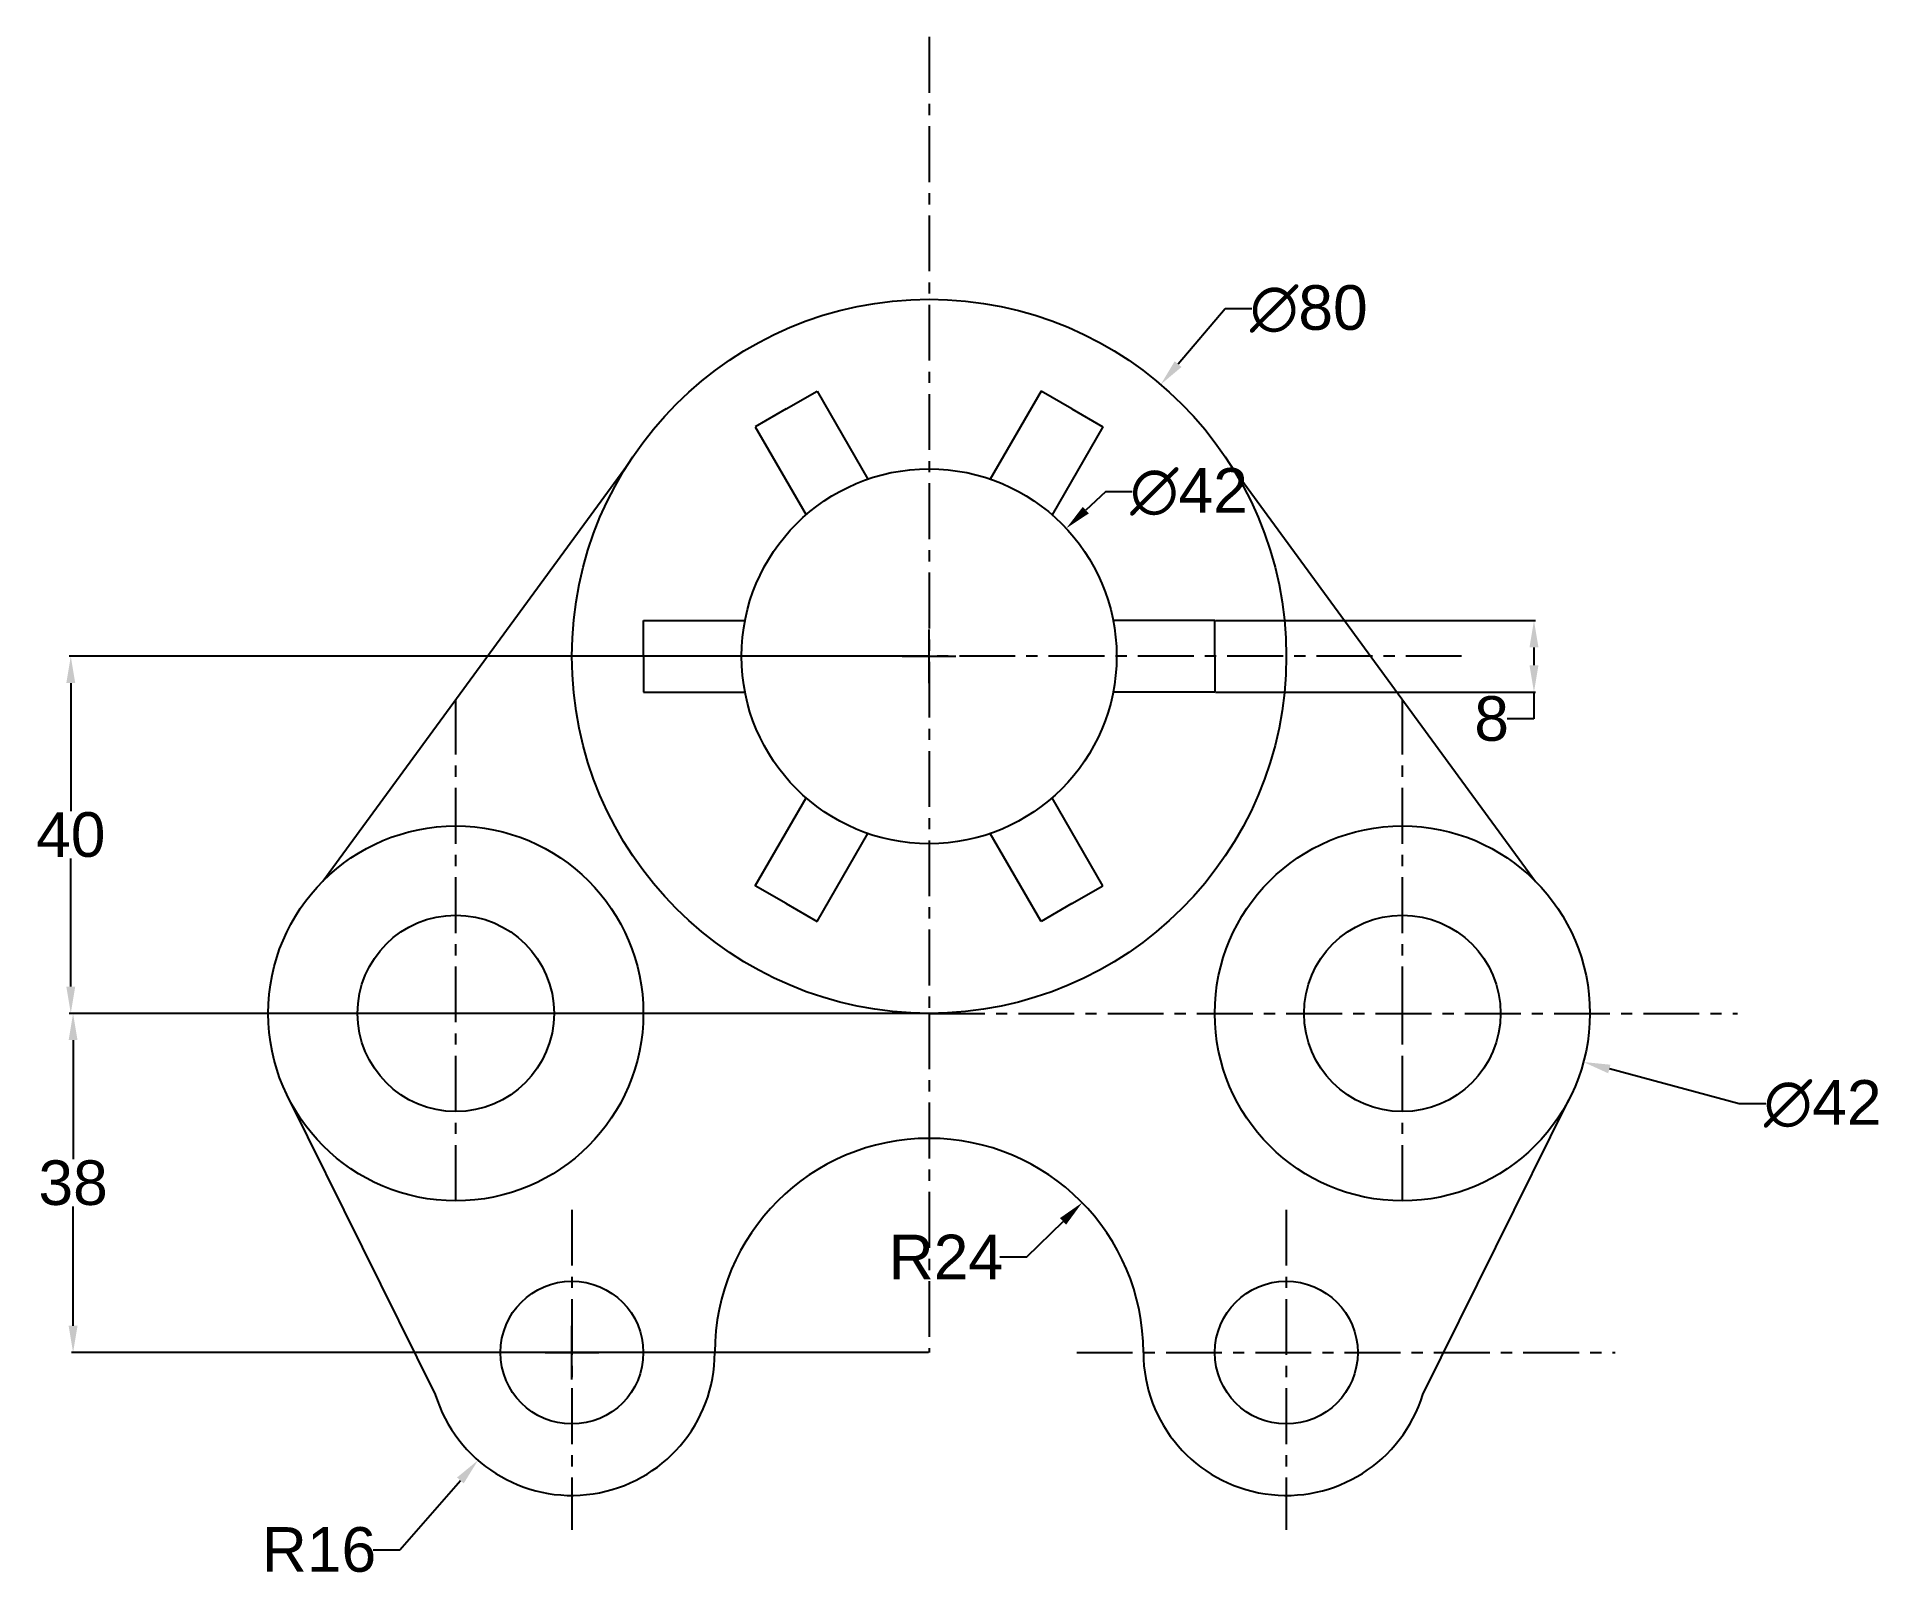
# Model space of a CAD drawing. Header units: inches. Extents: x 1764 to 1971, y 1074 to 1247.
import ezdxf

# ---------------------------------------------------------------- set-up
doc = ezdxf.new("R2010")
doc.units = ezdxf.units.IN
doc.header["$LTSCALE"] = 5
doc.header["$MEASUREMENT"] = 0
doc.linetypes.add('CENTER', pattern=[2, 1.25, -0.25, 0.25, -0.25])
doc.styles.get("Standard").update_dxf_attribs({"font": 'arial.ttf'})
doc.dimstyles.get("Standard").update_dxf_attribs({"dimtxt": 5, "dimasz": 3, "dimexe": 0.18, "dimexo": 0.0625, "dimgap": 0.09, "dimtad": 0, "dimtih": 1, "dimtoh": 1, "dimdec": 0, "dimzin": 0, "dimdsep": 46, "dimtxsty": 'Standard', "dimcen": 3, "dimadec": 0, "dimazin": 0, "dimtfac": 1, "dimtdec": 0, "dimtofl": 0, "dimtmove": 0, "dimatfit": 3, "dimfxl": 1, "dimtolj": 1, "dimtzin": 0, "dimarcsym": 0})

# ---------------------------------------------------------------- blocks, each defined once
blk = doc.blocks.new('*U2')
for p, q in [((-5.69, 0), (-5.69, 4)), ((-5.69, 4), (5.69, 4)), ((-5.69, 0), (-5.69, -4)), ((-5.69, -4), (5.69, -4))]:
    blk.add_line(p, q)
blk = doc.blocks.new('*U3')
at = {"color": 0, "linetype": 'ByBlock', "lineweight": -2, "transparency": 16777216}
for p, rotation in [((1850.56, 1200.29), 299.9999999999999), ((1876.87, 1200.29), 239.9999999999999), ((1890.02, 1177.5), 180), ((1850.56, 1154.72), 59.99999999999999), ((1876.87, 1154.72), 120)]:
    blk.add_blockref('*U2', p, dxfattribs=dict(at, rotation=rotation))
blk.add_blockref('*U2', (1837.41, 1177.5), dxfattribs=at)
blk = doc.blocks.new('*D5')
at = {"color": 0, "lineweight": -2, "transparency": 16777216}
for p, q in [((1823.71, 1096.5), (1823.71, 1102.5)), ((1820.71, 1099.5), (1826.71, 1099.5)), ((1804.46, 1077.41), (1811.23, 1085.18)), ((1801.46, 1077.41), (1804.46, 1077.41))]:
    blk.add_line(p, q, dxfattribs=at)
at = {"color": 0, "transparency": 16777216}
blk.add_solid([(1810.85, 1085.51), (1811.6, 1084.85), (1813.2, 1087.44)], dxfattribs=at)
at = {"layer": 'Defpoints', "color": 0, "transparency": 16777216}
for p in [(1823.71, 1099.5), (1813.2, 1087.44)]:
    blk.add_point(p, dxfattribs=at)
at = {"color": 0, "transparency": 16777216, "insert": (1795.39, 1077.41), "char_height": 5, "attachment_point": 5}
blk.add_mtext('\\A1;R16', dxfattribs=at)
blk = doc.blocks.new('*D6')
at = {"color": 0, "lineweight": -2, "transparency": 16777216}
for p, q in [((1863.65, 1177.5), (1767.41, 1177.5)), ((1767.59, 1174.5), (1767.59, 1160.15)), ((1767.59, 1140.5), (1767.59, 1154.86)), ((1863.65, 1137.5), (1767.41, 1137.5))]:
    blk.add_line(p, q, dxfattribs=at)
at = {"color": 0, "transparency": 16777216}
for points in [[(1767.09, 1174.5), (1768.09, 1174.5), (1767.59, 1177.5)], [(1767.09, 1140.5), (1768.09, 1140.5), (1767.59, 1137.5)]]:
    blk.add_solid(points, dxfattribs=at)
at = {"layer": 'Defpoints', "color": 0, "transparency": 16777216}
for p in [(1863.71, 1177.5), (1767.59, 1137.5), (1863.71, 1137.5)]:
    blk.add_point(p, dxfattribs=at)
at = {"color": 0, "transparency": 16777216, "insert": (1767.59, 1157.5), "char_height": 5, "attachment_point": 5}
blk.add_mtext('\\A1;40', dxfattribs=at)
blk = doc.blocks.new('*D7')
at = {"color": 0, "lineweight": -2, "transparency": 16777216}
for p, q in [((1863.65, 1137.5), (1767.67, 1137.5)), ((1767.85, 1134.5), (1767.85, 1121.15)), ((1767.85, 1102.5), (1767.85, 1115.86)), ((1863.65, 1099.5), (1767.67, 1099.5))]:
    blk.add_line(p, q, dxfattribs=at)
at = {"color": 0, "transparency": 16777216}
for points in [[(1767.35, 1134.5), (1768.35, 1134.5), (1767.85, 1137.5)], [(1767.35, 1102.5), (1768.35, 1102.5), (1767.85, 1099.5)]]:
    blk.add_solid(points, dxfattribs=at)
at = {"layer": 'Defpoints', "color": 0, "transparency": 16777216}
for p in [(1863.71, 1137.5), (1767.85, 1099.5), (1863.71, 1099.5)]:
    blk.add_point(p, dxfattribs=at)
at = {"color": 0, "transparency": 16777216, "insert": (1767.85, 1118.5), "char_height": 5, "attachment_point": 5}
blk.add_mtext('\\A1;38', dxfattribs=at)
blk = doc.blocks.new('*D8')
at = {"color": 0, "lineweight": -2, "transparency": 16777216}
for p, q in [((1874.64, 1110.21), (1878.71, 1114.2)), ((1871.64, 1110.21), (1874.64, 1110.21))]:
    blk.add_line(p, q, dxfattribs=at)
at = {"color": 0, "transparency": 16777216}
blk.add_solid([(1878.36, 1114.56), (1879.06, 1113.84), (1880.86, 1116.3)], dxfattribs=at)
at = {"layer": 'Defpoints', "color": 0, "transparency": 16777216}
for p in [(1880.86, 1116.3), (1863.71, 1099.5)]:
    blk.add_point(p, dxfattribs=at)
at = {"color": 0, "transparency": 16777216, "insert": (1865.59, 1110.21), "char_height": 5, "attachment_point": 5}
blk.add_mtext('\\A1;R24', dxfattribs=at)
blk = doc.blocks.new('*D9')
at = {"color": 0, "lineweight": -2, "transparency": 16777216}
for p, q in [((1895.78, 1181.5), (1931.63, 1181.5)), ((1931.45, 1178.5), (1931.45, 1176.5)), ((1895.78, 1173.5), (1931.63, 1173.5)), ((1931.45, 1173.5), (1931.45, 1170.5)), ((1931.45, 1170.5), (1928.45, 1170.5))]:
    blk.add_line(p, q, dxfattribs=at)
at = {"color": 0, "transparency": 16777216}
for points in [[(1930.95, 1178.5), (1931.95, 1178.5), (1931.45, 1181.5)], [(1930.95, 1176.5), (1931.95, 1176.5), (1931.45, 1173.5)]]:
    blk.add_solid(points, dxfattribs=at)
at = {"layer": 'Defpoints', "color": 0, "transparency": 16777216}
for p in [(1895.71, 1181.5), (1895.71, 1173.5), (1931.45, 1173.5)]:
    blk.add_point(p, dxfattribs=at)
at = {"color": 0, "transparency": 16777216, "insert": (1926.71, 1170.5), "char_height": 5, "attachment_point": 5}
blk.add_mtext('\\A1;8', dxfattribs=at)
blk = doc.blocks.new('*D11')
at = {"color": 0, "lineweight": -2, "transparency": 16777216}
for p, q in [((1883.45, 1195.92), (1881.26, 1193.88)), ((1886.45, 1195.92), (1883.45, 1195.92)), ((1863.71, 1174.5), (1863.71, 1180.5)), ((1860.71, 1177.5), (1866.71, 1177.5))]:
    blk.add_line(p, q, dxfattribs=at)
at = {"color": 0, "transparency": 16777216}
blk.add_solid([(1880.92, 1194.24), (1881.6, 1193.51), (1879.07, 1191.83)], dxfattribs=at)
at = {"layer": 'Defpoints', "color": 0, "transparency": 16777216}
for p in [(1879.07, 1191.83), (1848.36, 1163.17)]:
    blk.add_point(p, dxfattribs=at)
at = {"color": 0, "transparency": 16777216, "insert": (1892.82, 1195.92), "char_height": 5, "attachment_point": 5}
blk.add_mtext('\\A1;∅42', dxfattribs=at)
blk = doc.blocks.new('*D12')
at = {"color": 0, "lineweight": -2, "transparency": 16777216}
for p, q in [((1896.86, 1216.41), (1891.6, 1210.24)), ((1899.86, 1216.41), (1896.86, 1216.41)), ((1863.71, 1174.5), (1863.71, 1180.5)), ((1860.71, 1177.5), (1866.71, 1177.5))]:
    blk.add_line(p, q, dxfattribs=at)
at = {"color": 0, "transparency": 16777216}
blk.add_solid([(1891.22, 1210.56), (1891.98, 1209.91), (1889.65, 1207.95)], dxfattribs=at)
at = {"layer": 'Defpoints', "color": 0, "transparency": 16777216}
for p in [(1889.65, 1207.95), (1837.77, 1147.05)]:
    blk.add_point(p, dxfattribs=at)
at = {"color": 0, "transparency": 16777216, "insert": (1906.24, 1216.41), "char_height": 5, "attachment_point": 5}
blk.add_mtext('\\A1;∅80', dxfattribs=at)
blk = doc.blocks.new('*D13')
at = {"color": 0, "lineweight": -2, "transparency": 16777216}
for p, q in [((1916.71, 1134.5), (1916.71, 1140.5)), ((1913.71, 1137.5), (1919.71, 1137.5)), ((1954.42, 1127.36), (1939.89, 1131.27)), ((1957.42, 1127.36), (1954.42, 1127.36))]:
    blk.add_line(p, q, dxfattribs=at)
at = {"color": 0, "transparency": 16777216}
blk.add_solid([(1940.02, 1131.75), (1939.76, 1130.79), (1936.99, 1132.05)], dxfattribs=at)
at = {"layer": 'Defpoints', "color": 0, "transparency": 16777216}
for p in [(1896.43, 1142.96), (1936.99, 1132.05)]:
    blk.add_point(p, dxfattribs=at)
at = {"color": 0, "transparency": 16777216, "insert": (1963.79, 1127.36), "char_height": 5, "attachment_point": 5}
blk.add_mtext('\\A1;∅42', dxfattribs=at)

msp = doc.modelspace()

# ---------------------------------------------------------------- linework, layer by layer
at = {"linetype": 'CENTER'}
for p, q in [((1863.71, 1246.88), (1863.71, 1137.5)), ((1923.35, 1177.5), (1798.14, 1177.5)), ((1810.71, 1116.5), (1810.71, 1172.66)), ((1916.71, 1116.5), (1916.71, 1172.66)), ((1863.71, 1137.5), (1781.96, 1137.5)), ((1863.71, 1137.5), (1863.71, 1099.5)), ((1863.71, 1137.5), (1954.24, 1137.5)), ((1823.71, 1115.5), (1823.71, 1079.65)), ((1903.71, 1115.5), (1903.71, 1079.65)), ((1851.8, 1099.5), (1800.03, 1099.5)), ((1880.25, 1099.5), (1940.56, 1099.5))]:
    msp.add_line(p, q, dxfattribs=at)
for p, q in [((1829.94, 1198.93), (1795.8, 1152.29)), ((1897.49, 1198.93), (1931.62, 1152.29)), ((1831.71, 1177.5), (1831.71, 1177.5)), ((1831.71, 1177.5), (1831.71, 1177.5)), ((1863.71, 1177.5), (1863.71, 1177.5)), ((1863.71, 1177.5), (1863.71, 1177.5)), ((1863.71, 1177.5), (1863.71, 1177.5)), ((1863.71, 1177.5), (1863.71, 1177.5)), ((1810.71, 1137.5), (1810.71, 1137.5)), ((1863.71, 1137.5), (1863.71, 1137.5)), ((1808.42, 1094.81), (1792.09, 1127.8)), ((1919.01, 1094.81), (1935.34, 1127.8)), ((1823.71, 1099.5), (1823.71, 1099.5))]:
    msp.add_line(p, q)
for centre, radius in [((1863.71, 1177.5), 40), ((1863.71, 1177.5), 21), ((1810.71, 1137.5), 21), ((1916.71, 1137.5), 21), ((1810.71, 1137.5), 11), ((1916.71, 1137.5), 11), ((1823.71, 1099.5), 8), ((1903.71, 1099.5), 8)]:
    msp.add_circle(centre, radius)
for centre, radius, start, end in [((1863.71, 1099.5), 24, 0, 180), ((1823.71, 1099.5), 16, 197.0535, 0), ((1903.71, 1099.5), 16, 180, 342.9465)]:
    msp.add_arc(centre, radius, start, end)

# ---------------------------------------------------------------- block references
msp.add_blockref('*U3', (0, 0))

# ---------------------------------------------------------------- dimensions: what is measured, and where the dimension line sits
for p1, p2, picture, middle in [((1837.77, 1147.05), (1889.65, 1207.95), '*D12', (1906.24, 1216.41)), ((1896.43, 1142.96), (1936.99, 1132.05), '*D13', (1963.79, 1127.36))]:
    dim = msp.add_diameter_dim_2p(p1=p1, p2=p2, dimstyle='Standard')
    dim.commit()
    dim.dimension.update_dxf_attribs({"geometry": picture, "text_midpoint": middle, "dimtype": 163})
dim = msp.add_diameter_dim_2p(p1=(1848.36, 1163.17), p2=(1879.07, 1191.83), dimstyle='Standard')
dim.commit()
dim.dimension.update_dxf_attribs({"geometry": '*D11', "text_midpoint": (1892.82, 1195.92)})
for base, p1, p2, picture, middle in [((1931.45, 1173.5), (1895.71, 1181.5), (1895.71, 1173.5), '*D9', (1926.71, 1170.5)), ((1767.59, 1137.5), (1863.71, 1177.5), (1863.71, 1137.5), '*D6', (1767.59, 1157.5)), ((1767.85, 1099.5), (1863.71, 1137.5), (1863.71, 1099.5), '*D7', (1767.85, 1118.5))]:
    dim = msp.add_linear_dim(base=base, p1=p1, p2=p2, angle=90, dimstyle='Standard')
    dim.commit()
    dim.dimension.update_dxf_attribs({"geometry": picture, "text_midpoint": middle})
for center, mpoint, picture, middle in [((1863.71, 1099.5), (1880.86, 1116.3), '*D8', (1865.59, 1110.21)), ((1823.71, 1099.5), (1813.2, 1087.44), '*D5', (1795.39, 1077.41))]:
    dim = msp.add_radius_dim(center=center, mpoint=mpoint, dimstyle='Standard')
    dim.commit()
    dim.dimension.update_dxf_attribs({"geometry": picture, "text_midpoint": middle, "dimtype": 164})

doc.saveas('drawing.dxf')
